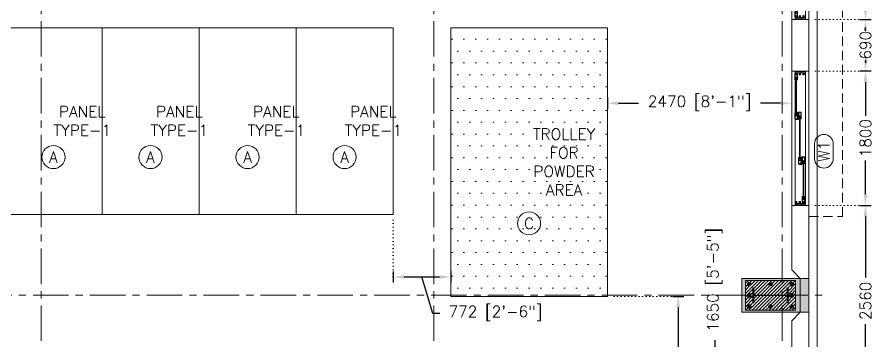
# Model space of a CAD drawing. Header units: millimetres. Extents: x 5227 to 261376, y 53707 to 123566.
# Drawn here: x 77755 to 89221, y 104703 to 109041 of the extents above; entities that cross this region are included whole.
import ezdxf

# ---------------------------------------------------------------- set-up
doc = ezdxf.new("R2010")
doc.units = ezdxf.units.MM
doc.set_wipeout_variables(frame=1)
doc.header["$PDMODE"] = 35
doc.header["$PDSIZE"] = -10
for name, pattern in [('CENTERX2', [101.6, 63.5, -12.7, 12.7, -12.7]), ('DOT', [6.35, 0, -6.35]), ('HIDDEN', [9.525, 6.35, -3.175])]:
    doc.linetypes.add(name, pattern=pattern)
doc.layers.get('0').update_dxf_attribs({"lineweight": 0})
doc.layers.get('Defpoints').update_dxf_attribs({"lineweight": 0})
for name, color, linetype, lineweight in [('PV_ALUMINIUM', 7, 'Continuous', 0), ('PV_COLUMN_LINE', 4, 'Continuous', 0), ('PV_DIMENTION_MAIN_ROMAND', 7, 'Continuous', 0), ('PV_DIMENTION_SECOND_ROMANS', 7, 'Continuous', 0), ('PV_DOTED LINE', 252, 'DOT', 0), ('PV_EXTRA_LINE', 252, 'Continuous', 0), ('PV_GLASS', 4, 'Continuous', 0), ('PV_MASONRY', 10, 'Continuous', 0), ('PV_SLAB_LINE', 30, 'Continuous', 0), ('PV_STEEL_I SECTION', 5, 'Continuous', 0), ('PV_STEEL_PLATE', 4, 'Continuous', 0), ('PV_TEXT_ROMAND', 1, 'Continuous', 0), ('PV_TEXT_ROMANS', 7, 'Continuous', 0)]:
    doc.layers.add(name, color=color, linetype=linetype, lineweight=lineweight)
doc.layers.add('PV_GRID_LINE', color=252, linetype='CENTERX2', lineweight=0, transparency=0.5)
doc.layers.add('PV_HATCH', color=252, linetype='Continuous', lineweight=0, transparency=0.5)
doc.styles.add('PV_ROMAND', font='romand.shx')
doc.styles.add('PV_ROMANS', font='romans.shx')
doc.dimstyles.new('PV_1-75_MM', dxfattribs={"dimscale": 75, "dimtxt": 2, "dimasz": 2, "dimexe": 1, "dimexo": 0.625, "dimtad": 0, "dimdec": 0, "dimdsep": 46, "dimtxsty": 'PV_ROMAND', "dimcen": 2.5, "dimadec": 0, "dimazin": 0, "dimtfac": 1, "dimtdec": 0, "dimtmove": 1, "dimatfit": 2, "dimfxl": 1, "dimfxlon": 1, "dimarcsym": 0})
doc.dimstyles.new('PV_1-75_MM_FOOT', dxfattribs={"dimscale": 75, "dimtxt": 2, "dimasz": 2, "dimexe": 1, "dimexo": 0.625, "dimtad": 0, "dimdec": 0, "dimdsep": 46, "dimtxsty": 'PV_ROMAND', "dimcen": 2.5, "dimadec": 0, "dimazin": 0, "dimtfac": 1, "dimtdec": 0, "dimtmove": 1, "dimatfit": 2, "dimfxl": 1, "dimfxlon": 1, "dimarcsym": 0})

# ---------------------------------------------------------------- blocks, each defined once
blk = doc.blocks.new('PANEL TYPE-1 BLOCK')
at = {"color": 252}
blk.add_lwpolyline([(142191, 110236), (143491, 110236), (143491, 112736), (142191, 112736)], close=True, dxfattribs=at)
at = {"layer": 'PV_TEXT_ROMANS', "insert": (142841, 111686), "char_height": 150, "attachment_point": 1, "style": 'PV_ROMANS'}
blk.add_mtext('\\pxr0.05385,qc;PANEL \\PTYPE-1', dxfattribs=at)
blk = doc.blocks.new('*U753')
at = {"layer": 'PV_EXTRA_LINE', "linetype": 'CENTERX2', "ltscale": 10}
blk.add_line((0, -300), (0, -33709), dxfattribs=at)
at = {"layer": 'PV_TEXT_ROMANS', "color": 7, "style": 'PV_ROMANS'}
blk.add_attdef('1', (-101, 132), '', height=200, dxfattribs=at)
blk = doc.blocks.new('*U754')
at = {"layer": 'PV_EXTRA_LINE', "linetype": 'CENTERX2', "ltscale": 10}
blk.add_line((0, -300), (0, -33709), dxfattribs=at)
at = {"layer": 'PV_TEXT_ROMANS', "color": 7, "style": 'PV_ROMANS'}
blk.add_attdef('1', (-101, 132), '', height=200, dxfattribs=at)
blk = doc.blocks.new('*U313')
at = {"layer": 'PV_EXTRA_LINE', "linetype": 'CENTERX2', "ltscale": 10}
blk.add_line((0, -300), (0, -33709), dxfattribs=at)
at = {"layer": 'PV_TEXT_ROMANS', "color": 7, "style": 'PV_ROMANS'}
blk.add_attdef('1', (-101, 132), '', height=200, dxfattribs=at)
blk = doc.blocks.new('*U325')
at = {"layer": 'PV_EXTRA_LINE', "linetype": 'CENTERX2', "ltscale": 10}
blk.add_line((0, -300), (0, -47023), dxfattribs=at)
at = {"layer": 'PV_TEXT_ROMANS', "color": 7, "style": 'PV_ROMANS'}
blk.add_attdef('1', (-80, 132), '', height=200, dxfattribs=at)
blk = doc.blocks.new('*D802')
at = {"layer": 'Defpoints', "color": 0, "transparency": 16777216}
for p in [(88364, 108319), (89122, 108319), (88364, 106519)]:
    blk.add_point(p, dxfattribs=at)
at = {"layer": 'PV_DIMENTION_SECOND_ROMANS', "color": 0, "lineweight": -2, "transparency": 16777216}
for p, q in [((89047, 108319), (89197, 108319)), ((89122, 108169), (89122, 107719)), ((89122, 106669), (89122, 107118)), ((89047, 106519), (89197, 106519))]:
    blk.add_line(p, q, dxfattribs=at)
at = {"layer": 'PV_DIMENTION_SECOND_ROMANS', "color": 0, "transparency": 16777216}
for points in [[(89147, 108169), (89097, 108169), (89122, 108319)], [(89097, 106669), (89147, 106669), (89122, 106519)]]:
    blk.add_solid(points, dxfattribs=at)
at = {"layer": 'PV_DIMENTION_SECOND_ROMANS', "color": 0, "transparency": 16777216, "insert": (89122, 107419), "char_height": 150, "attachment_point": 5, "rotation": 90, "style": 'PV_ROMAND'}
blk.add_mtext('1800', dxfattribs=at)
blk = doc.blocks.new('*D803')
at = {"layer": 'Defpoints', "color": 0, "transparency": 16777216}
for p in [(88364, 110809), (89122, 110809), (88364, 109009)]:
    blk.add_point(p, dxfattribs=at)
at = {"layer": 'PV_DIMENTION_SECOND_ROMANS', "color": 0, "lineweight": -2, "transparency": 16777216}
for p, q in [((89047, 110809), (89197, 110809)), ((89122, 110659), (89122, 110209)), ((89122, 109159), (89122, 109608)), ((89047, 109009), (89197, 109009))]:
    blk.add_line(p, q, dxfattribs=at)
at = {"layer": 'PV_DIMENTION_SECOND_ROMANS', "color": 0, "transparency": 16777216}
for points in [[(89147, 110659), (89097, 110659), (89122, 110809)], [(89097, 109159), (89147, 109159), (89122, 109009)]]:
    blk.add_solid(points, dxfattribs=at)
at = {"layer": 'PV_DIMENTION_SECOND_ROMANS', "color": 0, "transparency": 16777216, "insert": (89122, 109909), "char_height": 150, "attachment_point": 5, "rotation": 90, "style": 'PV_ROMAND'}
blk.add_mtext('1800', dxfattribs=at)
blk = doc.blocks.new('*D805')
at = {"layer": 'Defpoints', "color": 0, "transparency": 16777216}
for p in [(85664, 108899), (88134, 108734), (88134, 107887)]:
    blk.add_point(p, dxfattribs=at)
at = {"layer": 'PV_DIMENTION_SECOND_ROMANS', "color": 0, "lineweight": -2, "transparency": 16777216}
for p, q in [((85664, 107962), (85664, 107812)), ((88134, 107962), (88134, 107812)), ((85814, 107887), (86080, 107887)), ((87984, 107887), (87717, 107887))]:
    blk.add_line(p, q, dxfattribs=at)
at = {"layer": 'PV_DIMENTION_SECOND_ROMANS', "color": 0, "transparency": 16777216}
for points in [[(85814, 107912), (85814, 107862), (85664, 107887)], [(87984, 107862), (87984, 107912), (88134, 107887)]]:
    blk.add_solid(points, dxfattribs=at)
at = {"layer": 'PV_DIMENTION_SECOND_ROMANS', "color": 0, "transparency": 16777216, "insert": (86899, 107887), "char_height": 150, "attachment_point": 5, "style": 'PV_ROMAND'}
blk.add_mtext('2470 [8\'-1"]', dxfattribs=at)
blk = doc.blocks.new('*D806')
at = {"layer": 'Defpoints', "color": 0, "transparency": 16777216}
for p in [(85664, 105299), (85664, 103649), (86612, 103649)]:
    blk.add_point(p, dxfattribs=at)
at = {"layer": 'PV_DIMENTION_SECOND_ROMANS', "color": 0, "lineweight": -2, "transparency": 16777216}
for p, q in [((86537, 105299), (86687, 105299)), ((86612, 105149), (86612, 103799)), ((87101, 104714), (87101, 104620)), ((87101, 104620), (86612, 104474)), ((86537, 103649), (86687, 103649))]:
    blk.add_line(p, q, dxfattribs=at)
at = {"layer": 'PV_DIMENTION_SECOND_ROMANS', "color": 0, "transparency": 16777216}
for points in [[(86637, 105149), (86587, 105149), (86612, 105299)], [(86587, 103799), (86637, 103799), (86612, 103649)]]:
    blk.add_solid(points, dxfattribs=at)
at = {"layer": 'PV_DIMENTION_SECOND_ROMANS', "color": 0, "transparency": 16777216, "insert": (87101, 105521), "char_height": 150, "attachment_point": 5, "rotation": 90, "style": 'PV_ROMAND'}
blk.add_mtext('1650 [5\'-5"]', dxfattribs=at)
blk = doc.blocks.new('*D808')
at = {"layer": 'Defpoints', "color": 0, "transparency": 16777216}
for p in [(82792, 106399), (83564, 106399), (83564, 105559)]:
    blk.add_point(p, dxfattribs=at)
at = {"layer": 'PV_DIMENTION_SECOND_ROMANS', "color": 0, "lineweight": -2, "transparency": 16777216}
for p, q in [((82792, 105634), (82792, 105484)), ((83564, 105634), (83564, 105484)), ((82942, 105559), (83414, 105559)), ((83324, 105071), (83178, 105559)), ((83418, 105071), (83324, 105071))]:
    blk.add_line(p, q, dxfattribs=at)
at = {"layer": 'PV_DIMENTION_SECOND_ROMANS', "color": 0, "transparency": 16777216}
for points in [[(82942, 105584), (82942, 105534), (82792, 105559)], [(83414, 105534), (83414, 105584), (83564, 105559)]]:
    blk.add_solid(points, dxfattribs=at)
at = {"layer": 'PV_DIMENTION_SECOND_ROMANS', "color": 0, "transparency": 16777216, "insert": (84165, 105071), "char_height": 150, "attachment_point": 5, "style": 'PV_ROMAND'}
blk.add_mtext('772 [2\'-6"]', dxfattribs=at)
blk = doc.blocks.new('*D810')
at = {"layer": 'Defpoints', "color": 0, "transparency": 16777216}
for p in [(88364, 109009), (88364, 108319), (89122, 108319)]:
    blk.add_point(p, dxfattribs=at)
at = {"layer": 'PV_DIMENTION_SECOND_ROMANS', "color": 0, "lineweight": -2, "transparency": 16777216}
for p, q in [((89047, 109009), (89197, 109009)), ((89122, 108859), (89122, 108900)), ((89122, 108469), (89122, 108427)), ((89047, 108319), (89197, 108319))]:
    blk.add_line(p, q, dxfattribs=at)
at = {"layer": 'PV_DIMENTION_SECOND_ROMANS', "color": 0, "transparency": 16777216}
for points in [[(89147, 108859), (89097, 108859), (89122, 109009)], [(89097, 108469), (89147, 108469), (89122, 108319)]]:
    blk.add_solid(points, dxfattribs=at)
at = {"layer": 'PV_DIMENTION_SECOND_ROMANS', "color": 0, "transparency": 16777216, "insert": (89122, 108664), "char_height": 150, "attachment_point": 5, "rotation": 90, "style": 'PV_ROMAND'}
blk.add_mtext('690', dxfattribs=at)
blk = doc.blocks.new('*D811')
at = {"layer": 'Defpoints', "color": 0, "transparency": 16777216}
for p in [(88364, 106519), (89122, 106519), (88364, 103959)]:
    blk.add_point(p, dxfattribs=at)
at = {"layer": 'PV_DIMENTION_MAIN_ROMAND', "color": 0, "lineweight": -2, "transparency": 16777216}
for p, q in [((89047, 106519), (89197, 106519)), ((89122, 106369), (89122, 105550)), ((89122, 104109), (89122, 104927)), ((89047, 103959), (89197, 103959))]:
    blk.add_line(p, q, dxfattribs=at)
at = {"layer": 'PV_DIMENTION_MAIN_ROMAND', "color": 0, "transparency": 16777216}
for points in [[(89147, 106369), (89097, 106369), (89122, 106519)], [(89097, 104109), (89147, 104109), (89122, 103959)]]:
    blk.add_solid(points, dxfattribs=at)
at = {"layer": 'PV_DIMENTION_MAIN_ROMAND', "color": 0, "transparency": 16777216, "insert": (89122, 105239), "char_height": 150, "attachment_point": 5, "rotation": 90, "style": 'PV_ROMAND'}
blk.add_mtext('2560', dxfattribs=at)
blk = doc.blocks.new('G$C8B689587')
at = {"color": 0}
blk.add_lwpolyline([(-18, -10), (0, -21), (18, -10), (18, 10), (0, 21), (-18, 10)], close=True, dxfattribs=at)
for radius in [25, 12]:
    blk.add_circle((0, 0), radius, dxfattribs=at)
at = {"color": 8}
blk.add_circle((0, 0), 18, dxfattribs=at)
blk.add_arc((0, 0), 10.7, 260.6127, 197.7322, dxfattribs=at)
blk = doc.blocks.new('TYP. BASE PLATE2')
at = {"layer": 'PV_HATCH'}
h = blk.add_hatch(dxfattribs=at)
h.set_pattern_fill('ANSI31', color=252, scale=10)
h.paths.add_polyline_path([(21464, 21026), (21464, 20356), (21864, 20356), (21864, 21026)])
h.paths.add_polyline_path([(21839, 20976, 1), (21789, 20976, 1)], flags=16)
h.paths.add_polyline_path([(21689, 20976, 1), (21639, 20976, 1)], flags=16)
h.paths.add_polyline_path([(21539, 20976, 1), (21489, 20976, 1)], flags=16)
h.paths.add_polyline_path([(21539, 20691, 1), (21489, 20691, 1)], flags=16)
h.paths.add_polyline_path([(21839, 20691, 1), (21789, 20691, 1)], flags=16)
h.paths.add_polyline_path([(21839, 20406, 1), (21789, 20406, 1)], flags=16)
h.paths.add_polyline_path([(21689, 20406, 1), (21639, 20406, 1)], flags=16)
h.paths.add_polyline_path([(21539, 20406, 1), (21489, 20406, 1)], flags=16)
h.paths.add_polyline_path([(21564, 20916), (21564, 20926), (21764, 20926), (21764, 20916), (21667, 20916), (21667, 20466), (21764, 20466), (21764, 20456), (21564, 20456), (21564, 20466), (21662, 20466), (21662, 20916)], flags=16)
h.paths.add_polyline_path([(21805, 20961), (21796, 20966), (21796, 20976), (21796, 20987), (21805, 20992), (21814, 20997), (21823, 20992), (21832, 20987), (21832, 20976), (21832, 20966), (21823, 20961), (21814, 20955)], flags=0)
h.paths.add_polyline_path([(21655, 20961), (21646, 20966), (21646, 20976), (21646, 20987), (21655, 20992), (21664, 20997), (21673, 20992), (21682, 20987), (21682, 20976), (21682, 20966), (21673, 20961), (21664, 20955)], flags=0)
h.paths.add_polyline_path([(21505, 20961), (21496, 20966), (21496, 20976), (21496, 20987), (21505, 20992), (21514, 20997), (21523, 20992), (21532, 20987), (21532, 20976), (21532, 20966), (21523, 20961), (21514, 20955)], flags=0)
h.paths.add_polyline_path([(21505, 20676), (21496, 20681), (21496, 20691), (21496, 20702), (21505, 20707), (21514, 20712), (21523, 20707), (21532, 20702), (21532, 20691), (21532, 20681), (21523, 20676), (21514, 20670)], flags=0)
h.paths.add_polyline_path([(21805, 20676), (21796, 20681), (21796, 20691), (21796, 20702), (21805, 20707), (21814, 20712), (21823, 20707), (21832, 20702), (21832, 20691), (21832, 20681), (21823, 20676), (21814, 20670)], flags=0)
h.paths.add_polyline_path([(21805, 20391), (21796, 20396), (21796, 20406), (21796, 20417), (21805, 20422), (21814, 20427), (21823, 20422), (21832, 20417), (21832, 20406), (21832, 20396), (21823, 20391), (21814, 20385)], flags=0)
h.paths.add_polyline_path([(21655, 20391), (21646, 20396), (21646, 20406), (21646, 20417), (21655, 20422), (21664, 20427), (21673, 20422), (21682, 20417), (21682, 20406), (21682, 20396), (21673, 20391), (21664, 20385)], flags=0)
h.paths.add_polyline_path([(21505, 20391), (21496, 20396), (21496, 20406), (21496, 20417), (21505, 20422), (21514, 20427), (21523, 20422), (21532, 20417), (21532, 20406), (21532, 20396), (21523, 20391), (21514, 20385)], flags=0)
at = {"layer": 'PV_STEEL_I SECTION'}
for points in [[(21564, 20926), (21764, 20926), (21764, 20916), (21564, 20916)], [(21662, 20916), (21667, 20916), (21667, 20466), (21662, 20466)], [(21564, 20456), (21764, 20456), (21764, 20466), (21564, 20466)]]:
    blk.add_lwpolyline(points, close=True, dxfattribs=at)
at = {"layer": 'PV_STEEL_PLATE'}
blk.add_lwpolyline([(21464, 21026), (21864, 21026), (21864, 20356), (21464, 20356)], close=True, dxfattribs=at)
for p in [(21514, 20976), (21664, 20976), (21814, 20976), (21514, 20691), (21814, 20691), (21514, 20406), (21664, 20406), (21814, 20406)]:
    blk.add_blockref('G$C8B689587', p)
blk = doc.blocks.new('195TH21M6M')
at = {"layer": 'PV_HATCH'}
h = blk.add_hatch(color=252, dxfattribs=at)
h.dxf.hatch_style = 1
h.paths.add_polyline_path([(21439, 21436), (21439, 20536), (21889, 20536), (21889, 21436)])
h.paths.add_polyline_path([(21864, 21256), (21864, 20586), (21464, 20586), (21464, 21256)], flags=16)
h.paths.add_polyline_path([(21539, 20636, 1), (21489, 20636, 1)], flags=0)
h.paths.add_polyline_path([(21505, 20621), (21496, 20626), (21496, 20636), (21496, 20647), (21505, 20652), (21514, 20657), (21523, 20652), (21532, 20647), (21532, 20636), (21532, 20626), (21523, 20621), (21514, 20615)], flags=0)
h.paths.add_polyline_path([(21689, 20636, 1), (21639, 20636, 1)], flags=0)
h.paths.add_polyline_path([(21655, 20621), (21646, 20626), (21646, 20636), (21646, 20647), (21655, 20652), (21664, 20657), (21673, 20652), (21682, 20647), (21682, 20636), (21682, 20626), (21673, 20621), (21664, 20615)], flags=0)
h.paths.add_polyline_path([(21839, 20636, 1), (21789, 20636, 1)], flags=0)
h.paths.add_polyline_path([(21805, 20621), (21796, 20626), (21796, 20636), (21796, 20647), (21805, 20652), (21814, 20657), (21823, 20652), (21832, 20647), (21832, 20636), (21832, 20626), (21823, 20621), (21814, 20615)], flags=0)
h.paths.add_polyline_path([(21839, 20921, 1), (21789, 20921, 1)], flags=0)
h.paths.add_polyline_path([(21805, 20906), (21796, 20911), (21796, 20921), (21796, 20932), (21805, 20937), (21814, 20942), (21823, 20937), (21832, 20932), (21832, 20921), (21832, 20911), (21823, 20906), (21814, 20900)], flags=0)
h.paths.add_polyline_path([(21539, 20921, 1), (21489, 20921, 1)], flags=0)
h.paths.add_polyline_path([(21505, 20906), (21496, 20911), (21496, 20921), (21496, 20932), (21505, 20937), (21514, 20942), (21523, 20937), (21532, 20932), (21532, 20921), (21532, 20911), (21523, 20906), (21514, 20900)], flags=0)
h.paths.add_polyline_path([(21539, 21206, 1), (21489, 21206, 1)], flags=0)
h.paths.add_polyline_path([(21505, 21191), (21496, 21196), (21496, 21206), (21496, 21217), (21505, 21222), (21514, 21227), (21523, 21222), (21532, 21217), (21532, 21206), (21532, 21196), (21523, 21191), (21514, 21185)], flags=0)
h.paths.add_polyline_path([(21689, 21206, 1), (21639, 21206, 1)], flags=0)
h.paths.add_polyline_path([(21655, 21191), (21646, 21196), (21646, 21206), (21646, 21217), (21655, 21222), (21664, 21227), (21673, 21222), (21682, 21217), (21682, 21206), (21682, 21196), (21673, 21191), (21664, 21185)], flags=0)
h.paths.add_polyline_path([(21839, 21206, 1), (21789, 21206, 1)], flags=0)
h.paths.add_polyline_path([(21805, 21191), (21796, 21196), (21796, 21206), (21796, 21217), (21805, 21222), (21814, 21227), (21823, 21222), (21832, 21217), (21832, 21206), (21832, 21196), (21823, 21191), (21814, 21185)], flags=0)
h.paths.add_polyline_path([(21662, 20696), (21662, 21146), (21564, 21146), (21564, 21156), (21764, 21156), (21764, 21146), (21667, 21146), (21667, 20696), (21764, 20696), (21764, 20686), (21564, 20686), (21564, 20696)], flags=0)
at = {"layer": 'PV_COLUMN_LINE'}
blk.add_lwpolyline([(21439, 21436), (21889, 21436), (21889, 20536), (21439, 20536)], close=True, dxfattribs=at)
at = {"layer": 'PV_DIMENTION_SECOND_ROMANS'}
blk.add_blockref('TYP. BASE PLATE2', (0, 230), dxfattribs=at)
blk = doc.blocks.new('TROLLEY FOR POWDER AREA BLOCK')
at = {"layer": 'PV_HATCH'}
h = blk.add_hatch(dxfattribs=at)
h.set_pattern_fill('DOTS', color=252, scale=100)
h.paths.add_polyline_path([(83280, 107794), (83280, 104194), (85380, 104194), (85380, 107794)])
at = {"layer": 'PV_EXTRA_LINE', "color": 3, "ltscale": 50}
blk.add_lwpolyline([(83280, 107794), (85380, 107794), (85380, 104194), (83280, 104194)], close=True, dxfattribs=at)
at = {"layer": 'PV_TEXT_ROMANS', "insert": (84330, 106444), "char_height": 150, "attachment_point": 1, "style": 'PV_ROMANS'}
blk.add_mtext('\\pxr0.05385,qc;TROLLEY \\PFOR \\PPOWDER\\PAREA ', dxfattribs=at)
blk = doc.blocks.new('OUTER PLOT LINE')
at = {"color": 5}
blk.add_lwpolyline([(15164, 22387), (47530, 21281), (47530, -610), (14315, -610), (15164, 22387)], dxfattribs=at)
blk = doc.blocks.new('SECTION NO. 23118')
at = {"layer": 'PV_ALUMINIUM', "color": 250}
for p, q in [((435, 141), (435, 130)), ((437, 141), (437, 134)), ((437, 134), (518, 134)), ((437, 132), (446, 132)), ((437, 132), (437, 130)), ((437, 130), (438, 130)), ((437, 128), (438, 128)), ((438, 128), (438, 128)), ((440, 129), (440, 129)), ((440, 128), (440, 128)), ((442, 175), (442, 169)), ((444, 175), (444, 169)), ((444, 150), (453, 150)), ((444, 149), (453, 149)), ((446, 132), (446, 127)), ((446, 127), (448, 127)), ((447, 132), (467, 132)), ((447, 132), (447, 129)), ((447, 129), (448, 129)), ((456, 164), (448, 165)), ((456, 162), (448, 164)), ((453, 150), (453, 151)), ((456, 153), (455, 153)), ((455, 150), (455, 151)), ((455, 151), (455, 151)), ((455, 151), (468, 151)), ((456, 164), (456, 175)), ((456, 153), (456, 162)), ((458, 153), (458, 175)), ((458, 153), (460, 153)), ((460, 153), (491, 153)), ((467, 132), (467, 129)), ((467, 129), (467, 129)), ((467, 127), (470, 127)), ((468, 151), (468, 150)), ((469, 132), (497, 132)), ((469, 132), (469, 129)), ((469, 129), (470, 129)), ((470, 151), (474, 151)), ((470, 151), (470, 150)), ((474, 151), (474, 148)), ((475, 151), (518, 151)), ((475, 151), (475, 148)), ((491, 175), (491, 153)), ((493, 174), (493, 153)), ((493, 153), (506, 153)), ((493, 153), (493, 153)), ((497, 129), (495, 129)), ((499, 127), (495, 127)), ((497, 132), (497, 129)), ((499, 132), (518, 132)), ((499, 132), (499, 129)), ((499, 129), (499, 129)), ((506, 174), (506, 153)), ((507, 175), (507, 153)), ((507, 153), (540, 153)), ((518, 129), (517, 129)), ((517, 127), (521, 127)), ((518, 134), (518, 151)), ((518, 132), (518, 129)), ((519, 151), (543, 151)), ((519, 134), (519, 151)), ((519, 134), (573, 134)), ((520, 132), (547, 132)), ((520, 132), (520, 129)), ((520, 129), (521, 129)), ((540, 153), (540, 175)), ((542, 164), (542, 175)), ((542, 164), (551, 165)), ((542, 162), (551, 164)), ((542, 153), (542, 162)), ((542, 153), (570, 153)), ((543, 151), (543, 148)), ((545, 151), (548, 151)), ((545, 151), (545, 148)), ((547, 129), (546, 129)), ((546, 127), (550, 127)), ((547, 132), (547, 129)), ((548, 151), (548, 150)), ((549, 132), (573, 132)), ((549, 132), (549, 129)), ((549, 129), (550, 129)), ((550, 151), (566, 151)), ((550, 151), (550, 150)), ((555, 175), (555, 169)), ((557, 175), (557, 169)), ((566, 151), (566, 150)), ((568, 151), (568, 150)), ((570, 129), (569, 129)), ((569, 129), (569, 128)), ((570, 180), (573, 180)), ((570, 180), (570, 178)), ((570, 162), (570, 162)), ((570, 129), (570, 129)), ((572, 127), (570, 127)), ((571, 177), (572, 178)), ((573, 162), (571, 162)), ((573, 160), (571, 160)), ((573, 130), (571, 130)), ((573, 128), (572, 128)), ((572, 128), (572, 127)), ((573, 162), (573, 177)), ((573, 156), (573, 160)), ((573, 134), (573, 153)), ((573, 132), (573, 130)), ((575, 130), (575, 178))]:
    blk.add_line(p, q, dxfattribs=at)
for centre, radius, start, end in [((445, 141), 9.51, 97.3136, 182.5294), ((437, 130), 1.85, 180, 270), ((445, 141), 7.66, 98.1506, 182.8184), ((438, 128), 1.85, 0, 90), ((439, 128), 0.925, 180, 0), ((450, 169), 10.4, 88.6022, 136.0113), ((444, 175), 1.85, 136.0113, 180), ((444, 169), 1.85, 180, 206.093), ((449, 171), 7.82, 206.093, 260.487), ((450, 169), 8.57, 88.6022, 136.0113), ((449, 171), 5.97, 206.093, 260.528), ((448, 128), 0.925, 270, 90), ((450, 169), 10.4, 43.9887, 91.3978), ((450, 169), 8.57, 43.9887, 91.3978), ((455, 151), 1.85, 90, 180), ((453, 150), 1.85, 270, 0), ((456, 175), 1.85, 0, 43.9887), ((467, 128), 0.925, 90, 270), ((469, 150), 0.925, 180, 0), ((470, 128), 0.925, 270, 90), ((474, 148), 0.925, 180, 0), ((499, 169), 10.4, 88.6022, 136.0113), ((493, 175), 1.85, 136.0113, 180), ((499, 169), 8.57, 88.6022, 129.961), ((495, 174), 1.85, 129.961, 180), ((495, 128), 0.925, 90, 270), ((499, 169), 10.4, 43.9887, 91.3978), ((499, 169), 8.57, 50.039, 91.3978), ((499, 128), 0.925, 270, 90), ((504, 174), 1.85, 0, 50.039), ((506, 175), 1.85, 0, 43.9887), ((517, 128), 0.925, 90, 270), ((521, 128), 0.925, 270, 90), ((542, 175), 1.85, 136.0113, 180), ((548, 169), 10.4, 88.6022, 136.0113), ((548, 169), 8.57, 88.6022, 136.0113), ((544, 148), 0.925, 180, 0), ((546, 128), 0.925, 90, 270), ((549, 169), 10.4, 43.9887, 91.3978), ((549, 150), 0.925, 180, 0), ((549, 169), 8.57, 43.9887, 91.3978), ((550, 128), 0.925, 270, 90), ((550, 171), 5.97, 279.472, 333.907), ((550, 171), 7.82, 279.513, 333.907), ((555, 175), 1.85, 0, 43.9887), ((555, 169), 1.85, 333.907, 0), ((567, 150), 0.925, 180, 0), ((567, 161), 10, 276.4519, 311.9627), ((570, 128), 0.925, 180, 270), ((571, 178), 0.925, 180, 315), ((571, 162), 0.925, 0, 180), ((571, 162), 1.85, 180, 270), ((567, 161), 8.15, 290.8382, 325.1211), ((571, 129), 0.925, 90, 180), ((573, 177), 0.925, 0, 135), ((573, 178), 1.85, 0, 90), ((573, 130), 1.85, 270, 0)]:
    blk.add_arc(centre, radius, start, end, dxfattribs=at)
blk = doc.blocks.new('SECTION NO. 23121')
at = {"layer": 'PV_ALUMINIUM', "color": 250}
for p, q in [((651, 141), (651, 139)), ((652, 142), (653, 145)), ((653, 141), (654, 144)), ((653, 141), (653, 139)), ((653, 139), (654, 139)), ((653, 138), (654, 138)), ((656, 147), (691, 147)), ((656, 145), (682, 145)), ((656, 136), (656, 134)), ((656, 130), (656, 127)), ((657, 136), (657, 134)), ((657, 136), (657, 136)), ((657, 130), (657, 127)), ((678, 136), (678, 134)), ((678, 136), (678, 136)), ((678, 130), (678, 127)), ((679, 136), (679, 134)), ((679, 130), (679, 127)), ((682, 139), (681, 139)), ((682, 138), (681, 138)), ((682, 145), (682, 139)), ((684, 145), (691, 145)), ((684, 145), (684, 139)), ((687, 115), (687, 112)), ((689, 116), (691, 116)), ((689, 115), (694, 115)), ((689, 115), (689, 113)), ((692, 136), (692, 117)), ((695, 139), (693, 144)), ((695, 137), (693, 137)), ((695, 136), (693, 136)), ((693, 136), (693, 128)), ((693, 128), (693, 128)), ((693, 128), (695, 128)), ((693, 127), (695, 127)), ((693, 127), (693, 117)), ((696, 139), (694, 145)), ((694, 116), (696, 116)), ((694, 115), (694, 113)), ((695, 139), (695, 137)), ((695, 135), (695, 136)), ((695, 128), (695, 129)), ((696, 139), (696, 135)), ((696, 128), (696, 129)), ((696, 116), (696, 116)), ((696, 116), (696, 115)), ((687, 112), (687, 112)), ((687, 112), (689, 112)), ((689, 113), (689, 113)), ((689, 113), (689, 113)), ((694, 113), (693, 113)), ((695, 112), (693, 112)), ((696, 114), (695, 114)), ((695, 112), (695, 95)), ((696, 114), (696, 95))]:
    blk.add_line(p, q, dxfattribs=at)
for centre, radius, start, end in [((653, 141), 1.5, 160, 180), ((653, 139), 1.5, 180, 270), ((656, 144), 3, 90, 160), ((656, 144), 1.5, 90, 160), ((654, 136), 3, 0, 90), ((654, 136), 1.5, 0, 90), ((659, 132), 3.88, 142.8823, 217.1177), ((659, 132), 2.38, 132.0281, 227.9719), ((656, 127), 0.75, 180, 0), ((681, 136), 3, 90, 180), ((676, 132), 2.38, 312.0281, 47.9719), ((679, 127), 0.75, 180, 0), ((681, 136), 1.5, 90, 180), ((676, 132), 3.88, 322.8823, 37.1177), ((682, 139), 1.5, 270, 0), ((689, 115), 1.5, 90, 180), ((691, 144), 3, 20, 90), ((691, 144), 1.5, 20, 90), ((691, 117), 0.75, 270, 0), ((693, 136), 1.5, 90, 180), ((694, 117), 0.75, 180, 270), ((696, 135), 0.75, 180, 0), ((696, 129), 0.75, 0, 180), ((695, 128), 1.5, 270, 0), ((696, 114), 1.16, 82.6385, 177.9996), ((689, 112), 0.58, 270, 90), ((693, 112), 0.58, 90, 270), ((696, 95), 0.75, 180, 0)]:
    blk.add_arc(centre, radius, start, end, dxfattribs=at)
blk = doc.blocks.new('SECTION NO. 23126')
at = {"layer": 'PV_ALUMINIUM', "color": 250}
for p, q in [((803, 131), (803, 141)), ((803, 141), (878, 141)), ((804, 131), (803, 131)), ((804, 131), (804, 140)), ((804, 140), (825, 140)), ((825, 140), (825, 140)), ((825, 140), (825, 106)), ((826, 140), (826, 106)), ((826, 140), (836, 140)), ((836, 140), (836, 137)), ((836, 137), (837, 137)), ((837, 140), (837, 137)), ((837, 140), (845, 140)), ((845, 134), (841, 134)), ((841, 134), (841, 111)), ((846, 133), (843, 133)), ((843, 113), (843, 133)), ((845, 140), (845, 134)), ((846, 133), (846, 130)), ((847, 130), (846, 130)), ((846, 113), (846, 116)), ((847, 116), (846, 116)), ((847, 139), (847, 130)), ((847, 139), (850, 139)), ((847, 106), (847, 116)), ((850, 139), (850, 140)), ((850, 140), (855, 140)), ((850, 139), (850, 139)), ((855, 140), (855, 137)), ((855, 137), (855, 137)), ((855, 135), (857, 135)), ((857, 139), (858, 140)), ((857, 139), (857, 137)), ((857, 137), (857, 137)), ((858, 140), (863, 140)), ((866, 140), (870, 140)), ((870, 140), (872, 138)), ((872, 138), (872, 136)), ((872, 136), (872, 136)), ((872, 135), (875, 135)), ((874, 137), (874, 136)), ((874, 137), (877, 137)), ((874, 136), (875, 136)), ((877, 137), (877, 139)), ((877, 139), (879, 139)), ((879, 139), (879, 138)), ((880, 137), (882, 137)), ((882, 136), (881, 136)), ((884, 135), (881, 135)), ((882, 137), (882, 136)), ((803, 114), (803, 104)), ((804, 114), (803, 114)), ((803, 104), (878, 104)), ((804, 114), (804, 106)), ((804, 106), (825, 106)), ((825, 106), (825, 106)), ((826, 106), (836, 106)), ((836, 106), (836, 108)), ((836, 108), (837, 108)), ((837, 106), (837, 108)), ((837, 106), (845, 106)), ((845, 111), (841, 111)), ((846, 113), (843, 113)), ((843, 113), (843, 113)), ((845, 106), (845, 111)), ((847, 106), (850, 106)), ((850, 106), (850, 106)), ((850, 106), (850, 106)), ((850, 106), (855, 106)), ((855, 111), (857, 111)), ((855, 106), (855, 109)), ((855, 109), (855, 109)), ((857, 107), (857, 109)), ((857, 109), (857, 109)), ((857, 107), (858, 106)), ((858, 106), (863, 106)), ((866, 106), (870, 106)), ((870, 106), (872, 108)), ((872, 111), (875, 111)), ((872, 108), (872, 109)), ((872, 109), (872, 109)), ((874, 108), (874, 109)), ((874, 109), (875, 109)), ((874, 108), (877, 108)), ((877, 108), (877, 107)), ((877, 107), (879, 107)), ((879, 107), (879, 108)), ((880, 108), (882, 108)), ((884, 111), (881, 111)), ((882, 110), (881, 110)), ((882, 108), (882, 110))]:
    blk.add_line(p, q, dxfattribs=at)
for centre, radius, start, end in [((855, 136), 0.8, 90, 270), ((857, 136), 0.8, 270, 90), ((864, 140), 1.6, 210.5008, 331.5533), ((872, 135), 0.8, 90, 270), ((875, 135), 0.8, 270, 90), ((876, 129), 12.7, 47.0761, 81.7381), ((880, 138), 0.8, 180, 270), ((881, 135), 0.8, 90, 270), ((883, 137), 2.31, 287.5658, 35.8595), ((855, 110), 0.8, 90, 270), ((857, 110), 0.8, 270, 90), ((864, 105), 1.6, 28.4467, 149.4992), ((872, 110), 0.8, 90, 270), ((875, 110), 0.8, 270, 90), ((876, 117), 12.7, 278.2619, 312.9239), ((880, 108), 0.8, 90, 180), ((881, 110), 0.8, 90, 270), ((883, 109), 2.31, 324.1405, 72.4342)]:
    blk.add_arc(centre, radius, start, end, dxfattribs=at)
blk = doc.blocks.new('G$C9F92B0BD')
blk.add_wipeout([(-900, 230), (-900, 0), (900, 0), (900, 230)]).dxf.layer = 'PV_DIMENTION_SECOND_ROMANS'
at = {"layer": 'PV_EXTRA_LINE', "color": 254}
for p, q in [((-849, 185), (849, 185)), ((886, 45), (-900, 45))]:
    blk.add_line(p, q, dxfattribs=at)
at = {"layer": 'PV_GLASS', "color": 112, "true_color": 0x00b359}
for p, q in [((-328, 164), (-799, 164)), ((-799, 164), (-799, 152)), ((-328, 158), (-799, 158)), ((-328, 152), (-799, 152)), ((-328, 164), (-328, 152)), ((272, 114), (-278, 114)), ((-278, 114), (-278, 102)), ((272, 108), (-278, 108)), ((272, 102), (-278, 102)), ((272, 114), (272, 102)), ((794, 65), (322, 65)), ((322, 65), (322, 53)), ((794, 59), (322, 59)), ((794, 53), (322, 53)), ((794, 65), (794, 53))]:
    blk.add_line(p, q, dxfattribs=at)
at = {"layer": 'PV_MASONRY', "color": 252}
for p, q in [((900, 230), (-900, 230)), ((900, 0), (-900, 0))]:
    blk.add_line(p, q, dxfattribs=at)
at = {"layer": 'PV_MASONRY'}
for p, q in [((-900, 0), (-900, 230)), ((900, 0), (900, 230))]:
    blk.add_line(p, q, dxfattribs=at)
at = {"layer": 'PV_ALUMINIUM', "color": 6, "xscale": -1}
for name, p, rotation in [('SECTION NO. 23118', (-1027, -390), 270), ('SECTION NO. 23126', (-1144, 281), 180), ('SECTION NO. 23126', (-544, 232), 180), ('SECTION NO. 23126', (-23, 182), 180)]:
    blk.add_blockref(name, p, dxfattribs=dict(at, rotation=rotation))
for p in [(23, 35), (544, -14), (1144, -63)]:
    blk.add_blockref('SECTION NO. 23126', p, dxfattribs=at)
at = {"layer": 'PV_ALUMINIUM', "color": 6}
for name, p, rotation in [('SECTION NO. 23121', (-204, -559), 90.00000000000011), ('SECTION NO. 23121', (-396, 826), 270.0000000000002), ('SECTION NO. 23121', (204, 777), 270.0000000000002), ('SECTION NO. 23118', (1027, -390), 90.00000000000001), ('SECTION NO. 23121', (396, -608), 90.00000000000011)]:
    blk.add_blockref(name, p, dxfattribs=dict(at, rotation=rotation))
blk = doc.blocks.new('G$C70CA4CAF')
at = {"layer": 'PV_DIMENTION_SECOND_ROMANS'}
blk.add_blockref('G$C9F92B0BD', (-1245, 0), dxfattribs=at)
at = {"layer": 'PV_DIMENTION_SECOND_ROMANS', "xscale": -1}
blk.add_blockref('G$C9F92B0BD', (1245, 0), dxfattribs=at)
at = {"layer": 'PV_SLAB_LINE', "color": 252, "linetype": 'HIDDEN', "ltscale": 20}
blk.add_lwpolyline([(2295, 230), (2295, 680), (-2295, 680), (-2295, 230)], dxfattribs=at)

msp = doc.modelspace()

# ---------------------------------------------------------------- linework, layer by layer
at = {"layer": 'PV_DOTED LINE', "ltscale": 7.5}
for p, q in [((89122.2, 109008.5), (88363.6, 109008.5)), ((89122.2, 108318.5), (88363.6, 108318.5)), ((89122.2, 106518.5), (88363.6, 106518.5)), ((82791.9, 105558.8), (82791.9, 106398.5)), ((86612.3, 105298.5), (85663.6, 105298.5))]:
    msp.add_line(p, q, dxfattribs=at)

# ---------------------------------------------------------------- block references
at = {"layer": 'PV_DIMENTION_SECOND_ROMANS'}
for p in [(-64598.8, -3837.6), (-63298.8, -3837.6), (-61998.8, -3837.6), (-60698.8, -3837.6)]:
    msp.add_blockref('PANEL TYPE-1 BLOCK', p, dxfattribs=at)
at = {"layer": 'PV_DIMENTION_SECOND_ROMANS', "xscale": -1, "rotation": 270}
msp.add_blockref('195TH21M6M', (66927.5, 83649.2), dxfattribs=at)
at = {"layer": 'PV_GRID_LINE', "linetype": 'ByBlock', "lineweight": 0, "xscale": 0.75, "yscale": 0.75, "zscale": 0.75}
for name, p in [('*U754', (83340.3, 116070.5)), ('*U313', (88003.6, 116070.5))]:
    msp.add_blockref(name, p, dxfattribs=at)
at = {"layer": 'PV_GRID_LINE', "linetype": 'ByBlock', "lineweight": 0, "xscale": -0.75, "yscale": 0.75, "zscale": 0.75, "rotation": 89.99999999951409}
msp.add_blockref('*U325', (53358.8, 105313.5), dxfattribs=at)

# ---------------------------------------------------------------- texts
at = {"layer": 'PV_TEXT_ROMAND', "color": 122, "linetype": 'Continuous', "true_color": 0x28c18d, "insert": (88564.1, 107243.5), "char_height": 150, "attachment_point": 5, "rotation": 90, "style": 'PV_ROMAND', "bg_fill": 3, "box_fill_scale": 1.2, "bg_fill_color": 1, "bg_fill_transparency": 0}
msp.add_mtext('W1', dxfattribs=at)
at = {"layer": 'PV_TEXT_ROMAND', "insert": (84613.6, 106277.6), "char_height": 150, "attachment_point": 5, "style": 'PV_ROMAND', "bg_fill": 3, "box_fill_scale": 1.2, "bg_fill_color": 1, "bg_fill_transparency": 0}
msp.add_mtext('C', dxfattribs=at)

# ---------------------------------------------------------------- dimensions: what is measured, and where the dimension line sits
at = {"layer": 'PV_DIMENTION_MAIN_ROMAND'}
dim = msp.add_linear_dim(base=(89122.2, 106518.5), p1=(88363.6, 103958.5), p2=(88363.6, 106518.5), angle=90, dimstyle='PV_1-75_MM', dxfattribs=at)
dim.commit()
dim.dimension.update_dxf_attribs({"geometry": '*D811', "text_midpoint": (89122.2, 105238.5)})
at = {"layer": 'PV_DIMENTION_SECOND_ROMANS'}
dim = msp.add_linear_dim(base=(89122.2, 110808.5), p1=(88363.6, 109008.5), p2=(88363.6, 110808.5), angle=90, dimstyle='PV_1-75_MM', override={"dimtxsty": 'PV_ROMAND'}, dxfattribs=at)
dim.commit()
dim.dimension.update_dxf_attribs({"geometry": '*D803', "text_midpoint": (89122.2, 109908.5)})
dim = msp.add_linear_dim(base=(89122.2, 108318.5), p1=(88363.6, 109008.5), p2=(88363.6, 108318.5), angle=90, dimstyle='PV_1-75_MM', override={"dimtxsty": 'PV_ROMAND'}, dxfattribs=at)
dim.commit()
dim.dimension.update_dxf_attribs({"geometry": '*D810', "text_midpoint": (89122.2, 108663.5), "dimtype": 160})
for base, p1, p2, angle, picture, middle in [((88133.6, 107887), (85663.6, 108898.5), (88133.6, 108733.5), 180, '*D805', (86898.6, 107887)), ((86612.3, 103648.5), (85663.6, 105298.5), (85663.6, 103648.5), 90, '*D806', (87100.5, 104760.6))]:
    dim = msp.add_linear_dim(base=base, p1=p1, p2=p2, angle=angle, dimstyle='PV_1-75_MM_FOOT', dxfattribs=at)
    dim.commit()
    dim.dimension.update_dxf_attribs({"geometry": picture, "text_midpoint": middle})

# ---------------------------------------------------------------- next in the draw order: linework, layer by layer
at = {"layer": 'PV_TEXT_ROMAND', "color": 122, "linetype": 'Continuous', "true_color": 0x28c18d}
msp.add_lwpolyline([(88439.1, 107143.5), (88439.1, 107343.5, -0.4142136), (88564.1, 107468.5), (88564.1, 107468.5, -0.4142136), (88689.1, 107343.5), (88689.1, 107143.5, -0.4142136), (88564.1, 107018.5), (88564.1, 107018.5, -0.4142136)], format="xyb", close=True, dxfattribs=at)
at = {"layer": 'PV_TEXT_ROMAND'}
msp.add_circle((84613.6, 106277.6), 154.7, dxfattribs=at)

# ---------------------------------------------------------------- next in the draw order: block references
at = {"layer": 'PV_DIMENTION_SECOND_ROMANS'}
msp.add_blockref('TROLLEY FOR POWDER AREA BLOCK', (283.9, 1104.8), dxfattribs=at)

# ---------------------------------------------------------------- next in the draw order: texts
at = {"layer": 'PV_TEXT_ROMAND', "char_height": 150, "attachment_point": 5, "style": 'PV_ROMAND', "bg_fill": 3, "box_fill_scale": 1.2, "bg_fill_color": 1, "bg_fill_transparency": 0}
for insert in [(78241.9, 107165.6), (79541.9, 107165.6), (80841.9, 107165.6), (82141.9, 107165.6)]:
    msp.add_mtext('A', dxfattribs=dict(at, insert=insert))

# ---------------------------------------------------------------- next in the draw order: dimensions: what is measured, and where the dimension line sits
at = {"layer": 'PV_DIMENTION_SECOND_ROMANS'}
dim = msp.add_linear_dim(base=(89122.2, 108318.5), p1=(88363.6, 106518.5), p2=(88363.6, 108318.5), angle=90, dimstyle='PV_1-75_MM', override={"dimtxsty": 'PV_ROMAND'}, dxfattribs=at)
dim.commit()
dim.dimension.update_dxf_attribs({"geometry": '*D802', "text_midpoint": (89122.2, 107418.5)})
dim = msp.add_linear_dim(base=(83563.6, 105558.8), p1=(82791.9, 106398.5), p2=(83563.6, 106398.5), angle=180, dimstyle='PV_1-75_MM_FOOT', dxfattribs=at)
dim.commit()
dim.dimension.update_dxf_attribs({"geometry": '*D808', "text_midpoint": (83464.9, 105070.6)})

# ---------------------------------------------------------------- next in the draw order: linework, layer by layer
at = {"layer": 'PV_TEXT_ROMAND'}
for centre in [(78241.9, 107165.6), (79541.9, 107165.6), (80841.9, 107165.6), (82141.9, 107165.6)]:
    msp.add_circle(centre, 154.7, dxfattribs=at)

# ---------------------------------------------------------------- next in the draw order: block references
at = {"layer": 'PV_DIMENTION_SECOND_ROMANS'}
msp.add_blockref('OUTER PLOT LINE', (40945.5, 91548.9), dxfattribs=at)
at = {"layer": 'PV_GRID_LINE', "linetype": 'ByBlock', "lineweight": 0, "xscale": 0.75, "yscale": 0.75, "zscale": 0.75}
msp.add_blockref('*U753', (78076.9, 116070.5), dxfattribs=at)

# ---------------------------------------------------------------- next in the draw order: block references
at = {"layer": 'PV_DIMENTION_SECOND_ROMANS', "rotation": 270}
msp.add_blockref('G$C70CA4CAF', (88133.6, 108663.5), dxfattribs=at)

# ---------------------------------------------------------------- next in the draw order: linework, layer by layer
at = {"layer": 'PV_MASONRY'}
msp.add_lwpolyline([(88133.6, 98653.5), (88133.6, 104973.5), (88248.6, 105088.5), (88248.6, 105538.5), (88133.6, 105653.5), (88133.6, 111673.5), (88248.6, 111788.5), (88248.6, 112573.5), (87763.6, 112573.5), (87648.6, 112458.5), (87130.3, 112458.5), (87130.3, 112688.5), (88363.6, 112688.5), (88363.6, 90938.5)], dxfattribs=at)

doc.saveas('drawing.dxf')
